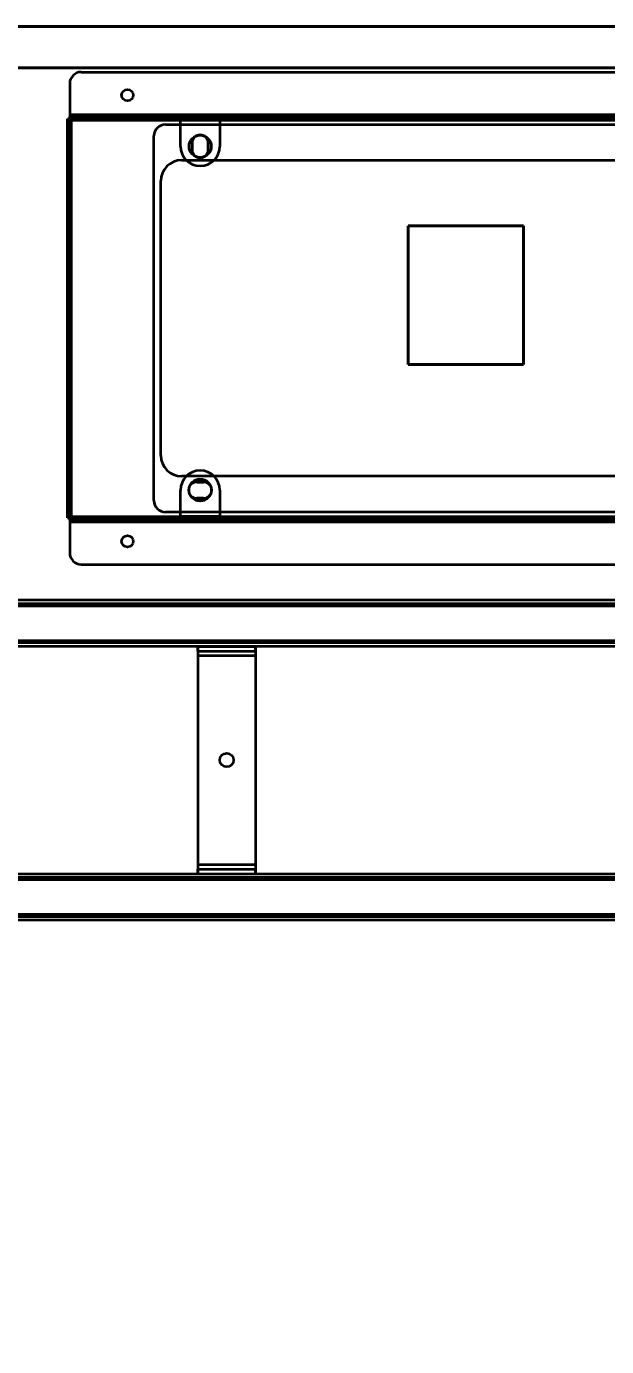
# Model space of a CAD drawing. Header units: millimetres. Extents: x -431 to 3717, y -325 to 2729.
# Drawn here: x 788 to 1039, y 46 to 618 of the extents above; entities that cross this region are included whole.
import ezdxf

# ---------------------------------------------------------------- set-up
doc = ezdxf.new("R2010")
doc.units = ezdxf.units.MM
doc.styles.get("Standard").update_dxf_attribs({"font": 'arial.ttf'})
doc.dimstyles.new('CGJ', dxfattribs={"dimscale": 13, "dimtxt": 2.25, "dimasz": 2.25, "dimexe": 1, "dimexo": 1.25, "dimgap": 1.15, "dimtad": 1, "dimtoh": 1, "dimdec": 1, "dimdsep": 46, "dimtxsty": 'Standard', "dimcen": 0, "dimclrd": 2, "dimclre": 2, "dimclrt": 2, "dimadec": 0, "dimazin": 0, "dimtfac": 1, "dimtdec": 1, "dimtmove": 0, "dimatfit": 0, "dimfxl": 1, "dimtolj": 1, "dimtzin": 0, "dimlwe": -1, "dimarcsym": 2})

# ---------------------------------------------------------------- blocks, each defined once
blk = doc.blocks.new('*D57')
at = {"color": 2, "transparency": 16777216}
for p, q in [((0.02, 8.75), (0.02, -153.5)), ((1500.02, 8.75), (1500.02, -153.5))]:
    blk.add_line(p, q, dxfattribs=at)
at = {"color": 2, "lineweight": -2, "transparency": 16777216}
blk.add_line((29.27, -140.5), (1470.77, -140.5), dxfattribs=at)
at = {"color": 2, "transparency": 16777216}
for points in [[(29.27, -135.62), (29.27, -145.38), (0.02, -140.5)], [(1470.77, -135.62), (1470.77, -145.38), (1500.02, -140.5)]]:
    blk.add_solid(points, dxfattribs=at)
at = {"layer": 'Defpoints', "color": 0, "transparency": 16777216}
for p in [(0.02, 25), (1500.02, 25), (1500.02, -140.5)]:
    blk.add_point(p, dxfattribs=at)
at = {"color": 2, "transparency": 16777216, "insert": (750.02, -110.42), "char_height": 29.25, "attachment_point": 5}
blk.add_mtext('\\A1;1200 / 1350 / 1500 / 1650 / 1800', dxfattribs=at)

msp = doc.modelspace()

# ---------------------------------------------------------------- linework, layer by layer
at = {"color": 7, "linetype": 'Continuous', "lineweight": 35}
for p, q in [((1450.02, 618), (50.02, 618)), ((50.02, 618), (1450.02, 618)), ((1475.02, 600), (25.02, 600)), ((1475.02, 600), (25.02, 600)), ((50.02, 600), (1450.02, 600)), ((1450.02, 600), (50.02, 600)), ((811.52, 598.2), (1324.52, 598.2)), ((811.52, 598.2), (1324.52, 598.2)), ((806.52, 593.2), (806.52, 579.8)), ((806.52, 593.2), (806.52, 579.8)), ((805.52, 578), (805.52, 405)), ((805.52, 578), (806.32, 578)), ((805.52, 405), (805.52, 578)), ((805.52, 578), (806.32, 578)), ((806.32, 578), (806.32, 405)), ((806.32, 405), (806.32, 578)), ((806.52, 579.8), (806.52, 578.2)), ((806.52, 579.8), (1329.52, 579.8)), ((806.52, 579.8), (1329.52, 579.8)), ((806.52, 579.8), (806.52, 579)), ((806.52, 579), (806.52, 578.2)), ((806.52, 578.2), (806.52, 579)), ((806.52, 579), (1329.52, 579)), ((806.52, 579), (807.12, 579)), ((806.52, 578.2), (807.12, 578.2)), ((806.52, 578.2), (1329.52, 578.2)), ((807.12, 579), (807.12, 578.2)), ((807.12, 579), (807.12, 577.4)), ((807.12, 579), (1328.92, 579)), ((807.12, 578.2), (807.12, 577.4)), ((807.12, 578.2), (1328.92, 578.2)), ((854.02, 579), (854.52, 579)), ((872.02, 579), (854.02, 579)), ((854.02, 579), (854.02, 578.2)), ((854.02, 579), (854.02, 578.2)), ((872.02, 578.2), (854.02, 578.2)), ((854.02, 578.2), (854.52, 578.2)), ((857.02, 579), (854.52, 579)), ((854.52, 578.2), (854.52, 579)), ((854.52, 577.4), (854.52, 579)), ((854.52, 577.4), (854.52, 578.2)), ((857.02, 578.2), (854.52, 578.2)), ((857.02, 579), (857.02, 578.2)), ((857.02, 579), (857.02, 577.4)), ((857.02, 579), (859.02, 579)), ((857.02, 578.2), (859.02, 578.2)), ((857.02, 578.2), (857.02, 577.4)), ((862.02, 579), (859.02, 579)), ((859.02, 577.4), (859.02, 579)), ((859.02, 579), (859.02, 578.2)), ((859.02, 577.4), (859.02, 578.2)), ((862.02, 578.2), (859.02, 578.2)), ((862.02, 579), (864.02, 579)), ((862.02, 579), (862.02, 578.2)), ((862.02, 579), (862.02, 577.4)), ((862.02, 578.2), (864.02, 578.2)), ((862.02, 578.2), (862.02, 577.4)), ((867.02, 579), (864.02, 579)), ((864.02, 579), (864.02, 578.2)), ((864.02, 577.4), (864.02, 579)), ((864.02, 577.4), (864.02, 578.2)), ((867.02, 578.2), (864.02, 578.2)), ((867.02, 579), (869.02, 579)), ((867.02, 579), (867.02, 578.2)), ((867.02, 579), (867.02, 577.4)), ((867.02, 578.2), (869.02, 578.2)), ((867.02, 578.2), (867.02, 577.4)), ((871.52, 579), (869.02, 579)), ((869.02, 579), (869.02, 578.2)), ((869.02, 577.4), (869.02, 579)), ((871.52, 578.2), (869.02, 578.2)), ((869.02, 577.4), (869.02, 578.2)), ((871.52, 578.2), (871.52, 579)), ((871.52, 579), (872.02, 579)), ((871.52, 579), (871.52, 577.4)), ((871.52, 578.2), (872.02, 578.2)), ((871.52, 578.2), (871.52, 577.4)), ((872.02, 579), (872.02, 578.2)), ((872.02, 579), (872.02, 578.2)), ((967.02, 579), (949.04, 579)), ((949.04, 578.2), (949.04, 579)), ((949.04, 579), (950.04, 579)), ((949.04, 578.2), (949.04, 579)), ((949.04, 579), (967.02, 579)), ((950.04, 579), (949.04, 579)), ((950.04, 578.2), (949.04, 578.2)), ((949.04, 578.2), (967.02, 578.2)), ((967.02, 578.2), (949.04, 578.2)), ((949.04, 578.2), (950.04, 578.2)), ((950.04, 578.2), (950.04, 579)), ((950.04, 579), (967.02, 579)), ((950.04, 578.2), (950.04, 579)), ((967.02, 579), (950.04, 579)), ((967.02, 578.2), (950.04, 578.2)), ((950.04, 578.2), (967.02, 578.2)), ((967.02, 578.2), (967.02, 579)), ((967.02, 578.2), (967.02, 579)), ((967.02, 578.2), (967.02, 579)), ((967.02, 578.2), (967.02, 579)), ((969.02, 578.2), (969.02, 579)), ((969.02, 579), (986.99, 579)), ((969.02, 578.2), (969.02, 579)), ((985.99, 579), (969.02, 579)), ((986.99, 579), (969.02, 579)), ((969.02, 578.2), (969.02, 579)), ((969.02, 578.2), (969.02, 579)), ((969.02, 579), (985.99, 579)), ((986.99, 578.2), (969.02, 578.2)), ((969.02, 578.2), (985.99, 578.2)), ((969.02, 578.2), (986.99, 578.2)), ((985.99, 578.2), (969.02, 578.2)), ((985.99, 578.2), (985.99, 579)), ((986.99, 579), (985.99, 579)), ((985.99, 578.2), (985.99, 579)), ((985.99, 579), (986.99, 579)), ((985.99, 578.2), (986.99, 578.2)), ((986.99, 578.2), (985.99, 578.2)), ((986.99, 578.2), (986.99, 579)), ((986.99, 578.2), (986.99, 579)), ((807.12, 577.4), (807.12, 405.6)), ((807.12, 577.4), (1328.92, 577.4)), ((807.12, 577.4), (1328.92, 577.4)), ((807.12, 577.4), (807.12, 405.6)), ((848.02, 575.5), (1288.02, 575.5)), ((848.02, 575.5), (1288.02, 575.5)), ((857.02, 577.4), (854.52, 577.4)), ((854.52, 577.4), (857.02, 577.4)), ((854.52, 566), (854.52, 577.4)), ((854.52, 566), (854.52, 577.4)), ((857.02, 577.4), (859.02, 577.4)), ((857.02, 577.4), (859.02, 577.4)), ((862.02, 577.4), (859.02, 577.4)), ((859.02, 577.4), (862.02, 577.4)), ((862.02, 577.4), (864.02, 577.4)), ((862.02, 577.4), (864.02, 577.4)), ((867.02, 577.4), (864.02, 577.4)), ((864.02, 577.4), (867.02, 577.4)), ((867.02, 577.4), (869.02, 577.4)), ((867.02, 577.4), (869.02, 577.4)), ((871.52, 577.4), (869.02, 577.4)), ((869.02, 577.4), (871.52, 577.4)), ((871.52, 577.4), (871.52, 566)), ((871.52, 577.4), (871.52, 566)), ((843.02, 412.5), (843.02, 570.5)), ((843.02, 412.5), (843.02, 570.5)), ((859.52, 567.5), (859.52, 564.5)), ((859.52, 564.5), (859.52, 567.5)), ((866.52, 564.5), (866.52, 567.5)), ((866.52, 567.5), (866.52, 564.5)), ((855.02, 560), (1281.02, 560)), ((855.02, 560), (1281.02, 560)), ((846.02, 432), (846.02, 551)), ((846.02, 432), (846.02, 551)), ((1003.05, 531.5), (953.05, 531.5)), ((953.05, 531.5), (1003.05, 531.5)), ((953.05, 531.5), (953.05, 471.5)), ((953.05, 471.5), (953.05, 531.5)), ((1003.05, 471.5), (1003.05, 531.5)), ((1003.05, 531.5), (1003.05, 471.5)), ((806.32, 516.48), (805.52, 516.48)), ((805.52, 516.48), (805.52, 492.5)), ((806.32, 516.48), (805.52, 516.48)), ((805.52, 516.48), (805.52, 514.98)), ((805.52, 492.5), (805.52, 516.48)), ((805.52, 514.98), (805.52, 516.48)), ((806.32, 492.5), (806.32, 516.48)), ((806.32, 516.48), (806.32, 514.98)), ((806.32, 514.98), (806.32, 516.48)), ((806.32, 516.48), (806.32, 492.5)), ((806.32, 514.98), (805.52, 514.98)), ((806.32, 514.98), (805.52, 514.98)), ((805.52, 514.98), (805.52, 492.5)), ((805.52, 492.5), (805.52, 514.98)), ((806.32, 514.98), (806.32, 492.5)), ((806.32, 492.5), (806.32, 514.98)), ((806.32, 492.5), (805.52, 492.5)), ((806.32, 492.5), (805.52, 492.5)), ((806.32, 492.5), (805.52, 492.5)), ((806.32, 492.5), (805.52, 492.5)), ((806.32, 490.5), (805.52, 490.5)), ((806.32, 490.5), (805.52, 490.5)), ((805.52, 490.5), (805.52, 468.02)), ((805.52, 468.02), (805.52, 490.5)), ((806.32, 490.5), (805.52, 490.5)), ((806.32, 490.5), (805.52, 490.5)), ((805.52, 490.5), (805.52, 466.52)), ((805.52, 466.52), (805.52, 490.5)), ((806.32, 490.5), (806.32, 466.52)), ((806.32, 468.02), (806.32, 490.5)), ((806.32, 466.52), (806.32, 490.5)), ((806.32, 490.5), (806.32, 468.02)), ((953.05, 471.5), (1003.05, 471.5)), ((1003.05, 471.5), (953.05, 471.5)), ((806.32, 468.02), (805.52, 468.02)), ((805.52, 468.02), (805.52, 466.52)), ((806.32, 468.02), (805.52, 468.02)), ((805.52, 466.52), (805.52, 468.02)), ((806.32, 466.52), (805.52, 466.52)), ((806.32, 466.52), (805.52, 466.52)), ((806.32, 466.52), (806.32, 468.02)), ((806.32, 468.02), (806.32, 466.52)), ((1281.02, 423), (855.02, 423)), ((1281.02, 423), (855.02, 423)), ((864.52, 420.5), (861.52, 420.5)), ((861.52, 420.5), (864.52, 420.5)), ((854.52, 405.6), (854.52, 417)), ((854.52, 405.6), (854.52, 417)), ((861.52, 413.5), (864.52, 413.5)), ((864.52, 413.5), (861.52, 413.5)), ((871.52, 417), (871.52, 405.6)), ((871.52, 417), (871.52, 405.6)), ((1288.02, 407.5), (848.02, 407.5)), ((1288.02, 407.5), (848.02, 407.5)), ((805.52, 405), (806.32, 405)), ((805.52, 405), (806.32, 405)), ((806.52, 404), (806.52, 404.8)), ((806.52, 404.8), (806.52, 404)), ((806.52, 404.8), (806.52, 403.2)), ((806.52, 404.8), (807.12, 404.8)), ((806.52, 404.8), (1329.52, 404.8)), ((806.52, 404), (806.52, 403.2)), ((806.52, 404), (807.12, 404)), ((806.52, 404), (1329.52, 404)), ((806.52, 403.2), (806.52, 389.8)), ((806.52, 403.2), (1329.52, 403.2)), ((806.52, 403.2), (806.52, 389.8)), ((806.52, 403.2), (1329.52, 403.2)), ((807.12, 405.6), (807.12, 404)), ((807.12, 405.6), (807.12, 404.8)), ((807.12, 405.6), (1328.92, 405.6)), ((807.12, 405.6), (1328.92, 405.6)), ((807.12, 404.8), (807.12, 404)), ((807.12, 404.8), (1328.92, 404.8)), ((807.12, 404), (1328.92, 404)), ((854.02, 404.8), (872.02, 404.8)), ((854.52, 404.8), (854.02, 404.8)), ((854.02, 404.8), (854.02, 404)), ((854.02, 404.8), (854.02, 404)), ((854.52, 404), (854.02, 404)), ((854.02, 404), (872.02, 404)), ((854.52, 404.8), (854.52, 405.6)), ((854.52, 404), (854.52, 405.6)), ((854.52, 405.6), (857.02, 405.6)), ((857.02, 405.6), (854.52, 405.6)), ((854.52, 404.8), (854.52, 404)), ((854.52, 404.8), (857.02, 404.8)), ((854.52, 404), (857.02, 404)), ((857.02, 405.6), (857.02, 404.8)), ((857.02, 405.6), (857.02, 404)), ((859.02, 405.6), (857.02, 405.6)), ((857.02, 405.6), (859.02, 405.6)), ((857.02, 404.8), (859.02, 404.8)), ((857.02, 404.8), (857.02, 404)), ((859.02, 404), (857.02, 404)), ((859.02, 404.8), (859.02, 405.6)), ((859.02, 404), (859.02, 405.6)), ((859.02, 405.6), (862.02, 405.6)), ((862.02, 405.6), (859.02, 405.6)), ((859.02, 404.8), (859.02, 404)), ((859.02, 404.8), (862.02, 404.8)), ((859.02, 404), (862.02, 404)), ((862.02, 405.6), (862.02, 404.8)), ((862.02, 405.6), (862.02, 404)), ((864.02, 405.6), (862.02, 405.6)), ((862.02, 405.6), (864.02, 405.6)), ((862.02, 404.8), (864.02, 404.8)), ((862.02, 404.8), (862.02, 404)), ((864.02, 404), (862.02, 404)), ((864.02, 404.8), (864.02, 405.6)), ((864.02, 404), (864.02, 405.6)), ((864.02, 405.6), (867.02, 405.6)), ((867.02, 405.6), (864.02, 405.6)), ((864.02, 404.8), (864.02, 404)), ((864.02, 404.8), (867.02, 404.8)), ((864.02, 404), (867.02, 404)), ((867.02, 405.6), (867.02, 404.8)), ((867.02, 405.6), (867.02, 404)), ((869.02, 405.6), (867.02, 405.6)), ((867.02, 405.6), (869.02, 405.6)), ((867.02, 404.8), (869.02, 404.8)), ((867.02, 404.8), (867.02, 404)), ((869.02, 404), (867.02, 404)), ((869.02, 404), (869.02, 405.6)), ((869.02, 405.6), (871.52, 405.6)), ((869.02, 404.8), (869.02, 405.6)), ((871.52, 405.6), (869.02, 405.6)), ((869.02, 404.8), (869.02, 404)), ((869.02, 404.8), (871.52, 404.8)), ((869.02, 404), (871.52, 404)), ((871.52, 405.6), (871.52, 404.8)), ((871.52, 405.6), (871.52, 404)), ((872.02, 404.8), (871.52, 404.8)), ((871.52, 404.8), (871.52, 404)), ((872.02, 404), (871.52, 404)), ((872.02, 404.8), (872.02, 404)), ((872.02, 404.8), (872.02, 404)), ((811.52, 384.8), (1324.52, 384.8)), ((811.52, 384.8), (1324.52, 384.8)), ((1422.02, 369.25), (78.02, 369.25)), ((1422.02, 367.75), (78.02, 367.75)), ((1422.02, 366.75), (78.02, 366.75)), ((1422.02, 366.75), (78.02, 366.75)), ((1387.02, 369.25), (113.02, 369.25)), ((1387.02, 367.75), (113.02, 367.75)), ((1387.02, 366.75), (113.02, 366.75)), ((1387.02, 366.75), (113.02, 366.75)), ((1422.02, 351.75), (78.02, 351.75)), ((1422.02, 351.75), (78.02, 351.75)), ((1422.02, 350.75), (78.02, 350.75)), ((1422.02, 349.25), (78.02, 349.25)), ((1387.02, 351.75), (113.02, 351.75)), ((1387.02, 351.75), (113.02, 351.75)), ((1387.02, 350.75), (113.02, 350.75)), ((1387.02, 349.25), (113.02, 349.25)), ((862.02, 349.25), (862.02, 345.25)), ((862.02, 349.25), (887.02, 349.25)), ((862.02, 347.25), (862.02, 349.25)), ((862.02, 349.25), (887.02, 349.25)), ((862.02, 347.25), (862.02, 349.25)), ((887.02, 349.25), (887.02, 345.25)), ((887.02, 349.25), (887.02, 347.25)), ((887.02, 347.25), (887.02, 349.25)), ((862.02, 347.25), (862.02, 345.25)), ((862.02, 347.25), (887.02, 347.25)), ((862.02, 347.25), (887.02, 347.25)), ((862.02, 345.25), (862.02, 254.75)), ((862.02, 345.25), (862.02, 254.75)), ((862.02, 345.25), (887.02, 345.25)), ((862.02, 345.25), (887.02, 345.25)), ((887.02, 347.25), (887.02, 345.25)), ((887.02, 345.25), (887.02, 254.75)), ((887.02, 345.25), (887.02, 254.75)), ((862.02, 254.75), (862.02, 250.75)), ((862.02, 254.75), (887.02, 254.75)), ((862.02, 254.75), (887.02, 254.75)), ((862.02, 254.75), (862.02, 252.75)), ((862.02, 250.75), (862.02, 252.75)), ((862.02, 252.75), (887.02, 252.75)), ((862.02, 250.75), (862.02, 252.75)), ((862.02, 252.75), (887.02, 252.75)), ((887.02, 254.75), (887.02, 252.75)), ((887.02, 254.75), (887.02, 250.75)), ((887.02, 252.75), (887.02, 250.75)), ((887.02, 250.75), (887.02, 252.75)), ((78.02, 250.75), (1422.02, 250.75)), ((78.02, 249.25), (1422.02, 249.25)), ((78.02, 248.25), (1422.02, 248.25)), ((78.02, 248.25), (1422.02, 248.25)), ((113.02, 250.75), (1387.02, 250.75)), ((113.02, 249.25), (1387.02, 249.25)), ((113.02, 248.25), (1387.02, 248.25)), ((113.02, 248.25), (1387.02, 248.25)), ((862.02, 250.75), (887.02, 250.75)), ((862.02, 250.75), (887.02, 250.75)), ((78.02, 233.25), (1422.02, 233.25)), ((78.02, 233.25), (1422.02, 233.25)), ((78.02, 232.25), (1422.02, 232.25)), ((78.02, 230.75), (1422.02, 230.75)), ((113.02, 233.25), (1387.02, 233.25)), ((113.02, 233.25), (1387.02, 233.25)), ((113.02, 232.25), (1387.02, 232.25)), ((113.02, 230.75), (1387.02, 230.75))]:
    msp.add_line(p, q, dxfattribs=at)
for centre, radius in [((831.52, 588.2), 2.5), ((831.52, 588.2), 2.5), ((863.02, 566), 4.8), ((863.02, 566), 4.8), ((863.02, 417), 4.8), ((863.02, 417), 4.8), ((831.52, 394.8), 2.5), ((831.52, 394.8), 2.5), ((874.52, 300), 3), ((874.52, 300), 3)]:
    msp.add_circle(centre, radius, dxfattribs=at)
for centre, radius, start, end in [((811.52, 593.2), 5, 90, 180), ((811.52, 593.2), 5, 90, 180), ((848.02, 570.5), 5, 90, 180), ((848.02, 570.5), 5, 90, 180), ((863.02, 567.5), 3.5, 0, 180), ((863.02, 567.5), 3.5, 0, 180), ((863.02, 566), 8.5, 180, 0), ((863.02, 566), 8.5, 180, 0), ((863.02, 564.5), 3.5, 180, 0), ((863.02, 564.5), 3.5, 180, 0), ((855.02, 551), 9, 90, 180), ((855.02, 551), 9, 90, 180), ((855.02, 432), 9, 180, 270), ((855.02, 432), 9, 180, 270), ((863.02, 417), 8.5, 0, 180), ((863.02, 417), 8.5, 0, 180), ((861.52, 417), 3.5, 90, 270), ((861.52, 417), 3.5, 90, 270), ((864.52, 417), 3.5, 270, 90), ((864.52, 417), 3.5, 270, 90), ((848.02, 412.5), 5, 180, 270), ((848.02, 412.5), 5, 180, 270), ((811.52, 389.8), 5, 180, 270), ((811.52, 389.8), 5, 180, 270)]:
    msp.add_arc(centre, radius, start, end, dxfattribs=at)
for points in [[(805.52, 578), (805.52, 577.98), (805.53, 577.93), (805.6, 577.87), (805.72, 577.8), (805.88, 577.74), (806.07, 577.67), (806.3, 577.6), (806.55, 577.54), (806.83, 577.47), (807.02, 577.42), (807.12, 577.4)], [(807.12, 405.6), (807.02, 405.58), (806.84, 405.53), (806.57, 405.47), (806.32, 405.4), (806.09, 405.34), (805.89, 405.27), (805.73, 405.2), (805.61, 405.14), (805.53, 405.07), (805.52, 405.02), (805.52, 405)]]:
    msp.add_open_spline(points, degree=3, knots=[0, 0, 0, 0, 0.108839, 0.220834, 0.329684, 0.441689, 0.550539, 0.662544, 0.771394, 0.883399, 1, 1, 1, 1], dxfattribs=at)
for points in [[(806.32, 578), (806.32, 577.97), (806.32, 577.92), (806.37, 577.85), (806.45, 577.77), (806.55, 577.7), (806.67, 577.62), (806.81, 577.55), (806.96, 577.48), (807.06, 577.43), (807.12, 577.4)], [(807.12, 405.6), (807.06, 405.58), (806.96, 405.53), (806.81, 405.45), (806.67, 405.37), (806.55, 405.3), (806.45, 405.22), (806.37, 405.15), (806.32, 405.07), (806.32, 405.02), (806.32, 405)]]:
    msp.add_open_spline(points, degree=3, dxfattribs=at)

# ---------------------------------------------------------------- dimensions: what is measured, and where the dimension line sits
dim = msp.add_linear_dim(base=(1500.02, -140.5), p1=(0.02, 25), p2=(1500.02, 25), angle=180, text='1200 / 1350 / <> / 1650 / 1800', dimstyle='CGJ')
dim.commit()
dim.dimension.update_dxf_attribs({"geometry": '*D57', "text_midpoint": (750.02, -140.5), "dimtype": 160})

doc.saveas('drawing.dxf')
